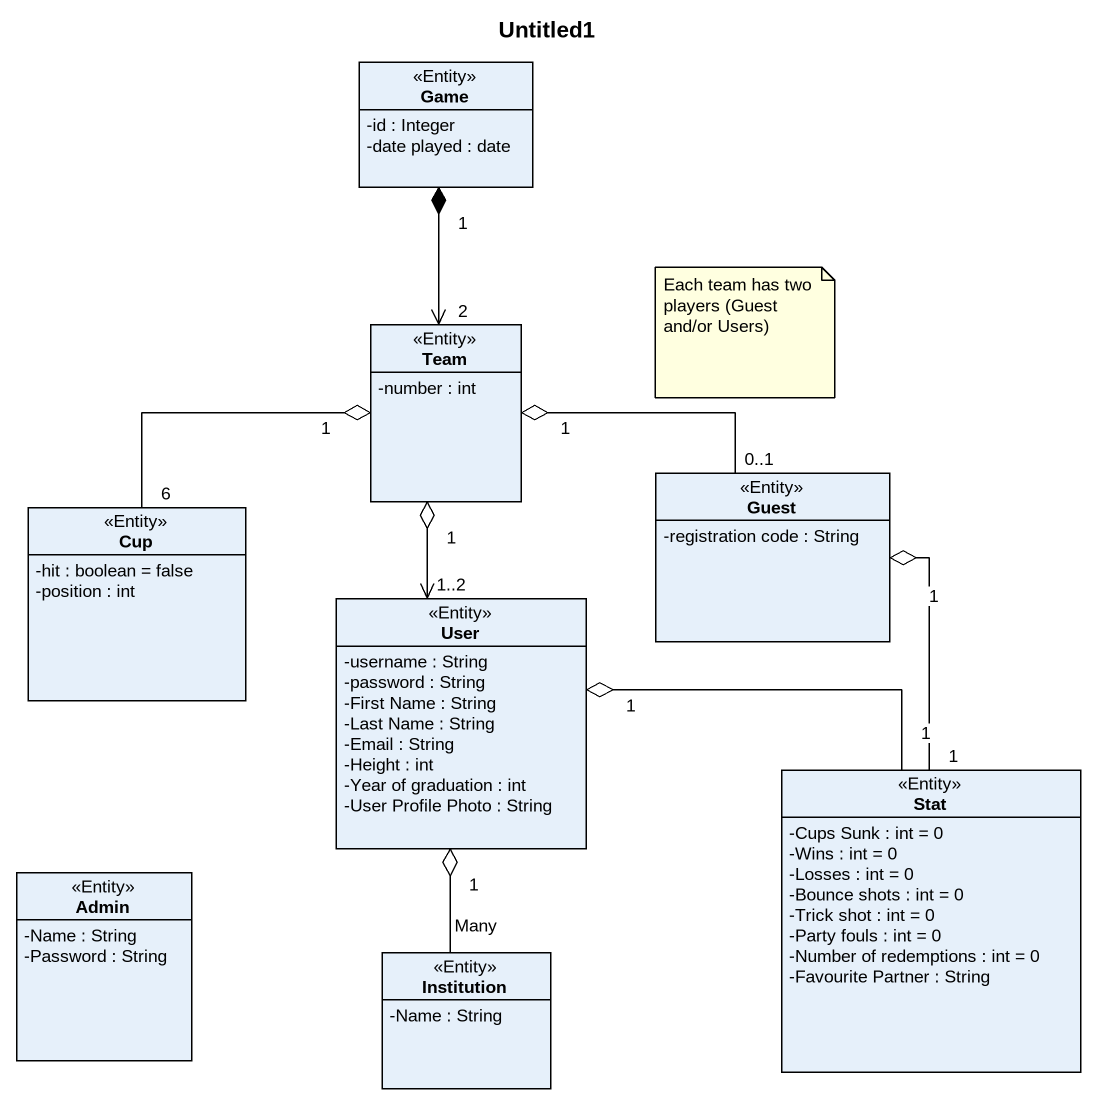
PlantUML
@startuml
title Untitled1
hide circle
hide empty members
skinparam classAttributeIconSize 0
class Game <<Entity>> {
  -id : Integer
  -date played : date
}
class Team <<Entity>> {
  -number : int
}
class Guest <<Entity>> {
  -registration code : String
}
class Cup <<Entity>> {
  -hit : boolean = false
  -position : int
}
class User <<Entity>> {
  -username : String
  -password : String
  -First Name : String
  -Last Name : String
  -Email : String
  -Height : int
  -Year of graduation : int
  -User Profile Photo : String
}
class Stat <<Entity>> {
  -Cups Sunk : int = 0
  -Wins : int = 0
  -Losses : int = 0
  -Bounce shots : int = 0
  -Trick shot : int = 0
  -Party fouls : int = 0
  -Number of redemptions : int = 0
  -Favourite Partner : String
}
class Admin <<Entity>> {
  -Name : String
  -Password : String
}
class Institution <<Entity>> {
  -Name : String
}
Game "1" *--> "2" Team
Team "1" o-right- "0..1" Guest
Team "1" o-- "6" Cup
Team "1" o--> "1..2" User
Guest "1" o-- "1" Stat
User "1" o-right- "1" Stat
User "1" o-- "Many" Institution
note as N1
  Each team has two players (Guest and/or Users)
end note
@enduml
